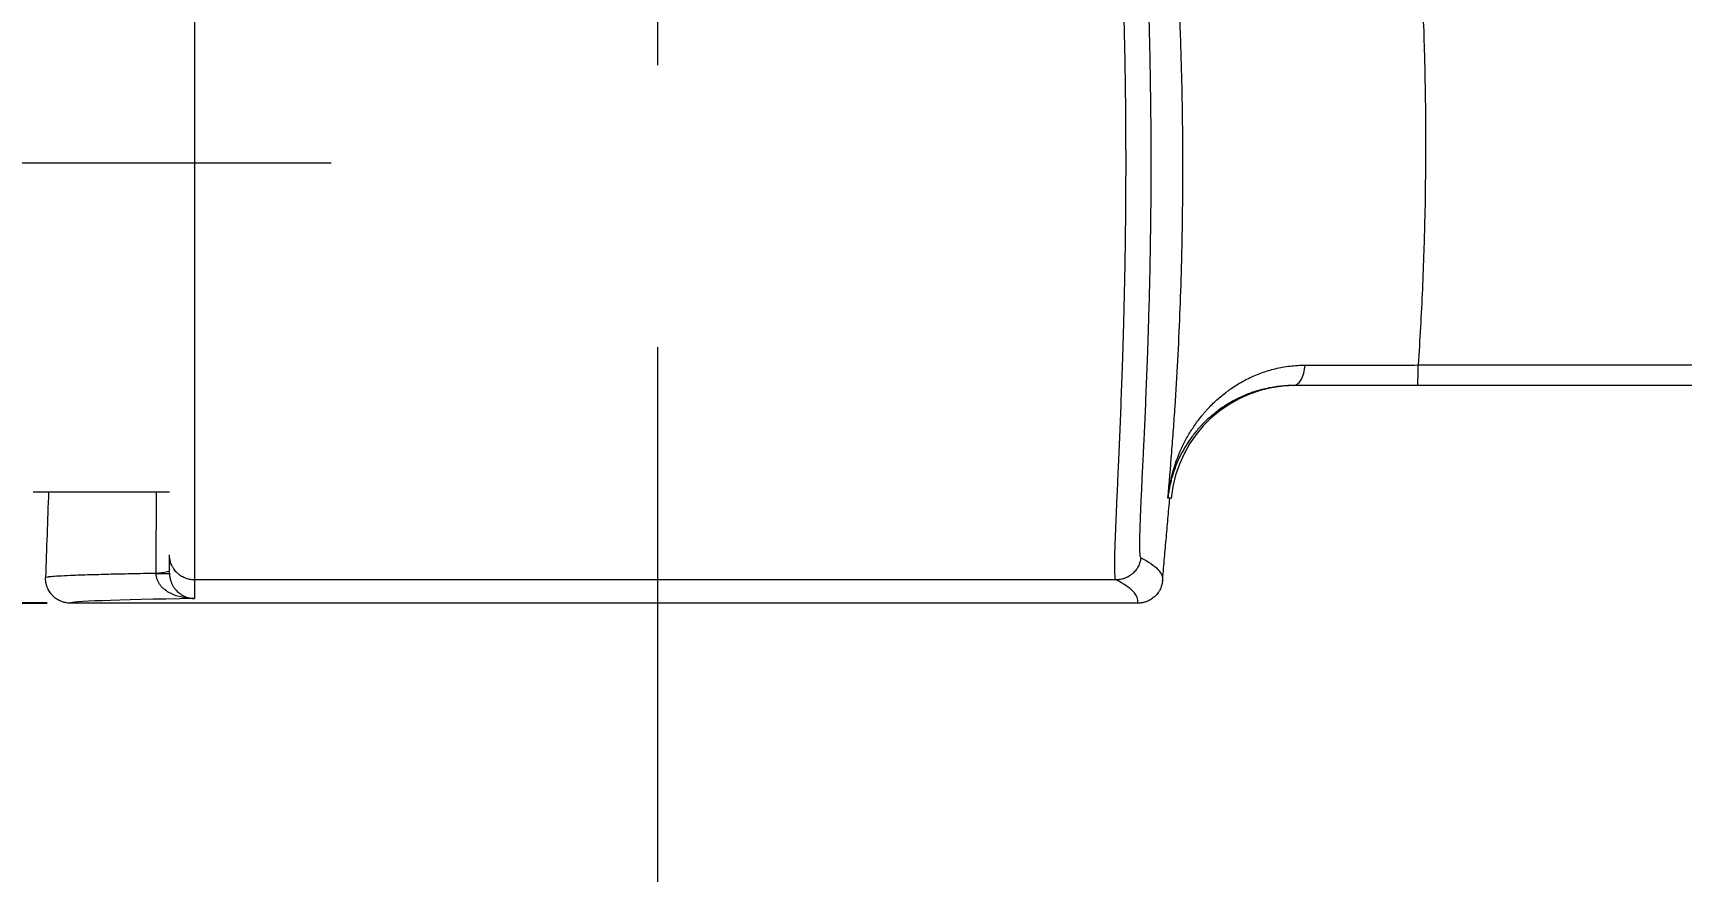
# Model space of a CAD drawing. Extents: x 8886 to 9306, y -19565 to -18971.
# Drawn here: x 9158.68 to 9208.41, y -19400.73 to -19375.46 of the extents above; entities that cross this region are included whole.
import ezdxf

# ---------------------------------------------------------------- set-up
doc = ezdxf.new("R2010")
doc.units = 0
doc.header["$MEASUREMENT"] = 0
doc.linetypes.add('CENTER', pattern=[47.5, 22, -8.5, 8.5, -8.5])
doc.linetypes.add('HIDDEN2', pattern=[4.7625, 3.175, -1.5875])
doc.layers.get('DEFPOINTS').update_dxf_attribs({"linetype": 'CONTINUOUS'})
doc.layers.add('1', color=4, linetype='HIDDEN2', lineweight=13)
doc.layers.add('5', color=2, linetype='CONTINUOUS', lineweight=9)
doc.styles.get("Standard").update_dxf_attribs({"font": ''})
doc.styles.get('Standard').set_extended_font_data('Gulim')
doc.dimstyles.new('STANDARD$0', dxfattribs={"dimtxt": 3.5, "dimasz": 2.5, "dimexe": 0.7, "dimexo": 0.7, "dimgap": 0.5, "dimtad": 3, "dimdec": 4, "dimdsep": 46, "dimtxsty": 'Standard', "dimcen": 0, "dimclrd": 2, "dimclre": 2, "dimclrt": 4, "dimadec": 0, "dimazin": 0, "dimtp": 0.2, "dimtm": 0.1, "dimtfac": 0.5, "dimtdec": 4, "dimtmove": 1, "dimatfit": 3, "dimfxl": 1, "dimtolj": 1, "dimarcsym": 0})

# ---------------------------------------------------------------- blocks, each defined once
blk = doc.blocks.new('*D18')
at = {"layer": '5', "color": 2, "lineweight": -2, "transparency": 16777216}
for p, q in [((9259.458, -19387.481), (9259.458, -19475.497)), ((9111.708, -19457.476), (9111.708, -19475.497)), ((9116.708, -19474.797), (9254.458, -19474.797))]:
    blk.add_line(p, q, dxfattribs=at)
at = {"layer": '5', "color": 2, "transparency": 16777216}
for points in [[(9116.708, -19473.964), (9116.708, -19475.631), (9111.708, -19474.797)], [(9254.458, -19473.964), (9254.458, -19475.631), (9259.458, -19474.797)]]:
    blk.add_solid(points, dxfattribs=at)
at = {"layer": 'DEFPOINTS', "color": 0, "transparency": 16777216}
for p in [(9259.458, -19386.781), (9111.708, -19456.776), (9259.458, -19474.797)]:
    blk.add_point(p, dxfattribs=at)
at = {"layer": '5', "color": 4, "transparency": 16777216, "insert": (9182.395, -19470.549), "char_height": 5, "attachment_point": 5, "bg_fill": 3, "box_fill_scale": 1.25, "bg_fill_color": 256, "bg_fill_true_color": 13158600, "bg_fill_transparency": 0}
blk.add_mtext('\\A1;197', dxfattribs=at)
blk = doc.blocks.new('*D20')
at = {"layer": '5', "color": 2, "lineweight": -2, "transparency": 16777216}
for p, q in [((9245.681, -19319.042), (9152.453, -19319.042)), ((9153.153, -19324.042), (9153.153, -19387.654)), ((9159.106, -19392.654), (9152.453, -19392.654))]:
    blk.add_line(p, q, dxfattribs=at)
at = {"layer": '5', "color": 2, "transparency": 16777216}
for points in [[(9152.32, -19324.042), (9153.986, -19324.042), (9153.153, -19319.042)], [(9152.32, -19387.654), (9153.986, -19387.654), (9153.153, -19392.654)]]:
    blk.add_solid(points, dxfattribs=at)
at = {"layer": 'DEFPOINTS', "color": 0, "transparency": 16777216}
for p in [(9246.381, -19319.042), (9153.153, -19392.654), (9159.806, -19392.654)]:
    blk.add_point(p, dxfattribs=at)
at = {"layer": '5', "color": 4, "transparency": 16777216, "insert": (9148.646, -19351.039), "char_height": 5, "attachment_point": 5, "rotation": 90, "bg_fill": 3, "box_fill_scale": 1.25, "bg_fill_color": 256, "bg_fill_true_color": 13158600, "bg_fill_transparency": 0}
blk.add_mtext('\\A1;98.2', dxfattribs=at)

msp = doc.modelspace()

# ---------------------------------------------------------------- linework, layer by layer
at = {"layer": '1', "color": 1, "linetype": 'CENTER', "lineweight": 13}
for p, q in [((9177.52, -19337.434), (9177.52, -19420.871)), ((9167.673, -19379.384), (9146.534, -19379.384))]:
    msp.add_line(p, q, dxfattribs=at)
at = {"layer": '1', "color": 1, "linetype": 'Continuous', "lineweight": 13}
for p, q in [((9163.548, -19366.816), (9163.548, -19391.952)), ((9163.548, -19391.952), (9163.548, -19392.515))]:
    msp.add_line(p, q, dxfattribs=at)
at = {"layer": '1', "color": 7, "linetype": 'Continuous', "lineweight": 18}
for p, q in [((9158.679, -19389.3), (9158.679, -19389.3)), ((9158.679, -19389.3), (9162.798, -19389.3)), ((9162.798, -19391.752), (9162.798, -19391.202)), ((9162.798, -19391.202), (9162.798, -19391.202)), ((9191.364, -19391.952), (9163.548, -19391.952)), ((9192.021, -19392.654), (9159.806, -19392.654))]:
    msp.add_line(p, q, dxfattribs=at)
msp.add_arc((9196.762, -19389.841), 3.75, 89.9993, 174.6959, dxfattribs=at)
at = {"layer": '1', "color": 1, "linetype": 'Continuous', "lineweight": 13}
for centre, major_axis, ratio, start_param, end_param in [((9196.713, -19385.341), (0, -0.75), 0.485277, 0, 1.388144), ((9200.461, -19385.341), (0, -0.75), 0.023726, 0, 1.39522), ((9160.548, -19391.669), (-2.25, 0), 0.061144, 2.534145, 3.141593), ((9160.548, -19391.752), (-2.25, 0), 0.012732, 2.534616, 3.141593), ((9177.751, -19392.654), (-17.945, 0), 0.012733, 5.625636, 6.28326)]:
    msp.add_ellipse(centre, major_axis=major_axis, ratio=ratio, start_param=start_param, end_param=end_param, dxfattribs=at)
for points, knots in [([(9191.364, -19391.952), (9191.353, -19391.953), (9191.345, -19391.932), (9191.337, -19391.881), (9191.335, -19391.87), (9191.333, -19391.844), (9191.329, -19391.803), (9191.327, -19391.75), (9191.323, -19391.629), (9191.323, -19391.529), (9191.325, -19391.291), (9191.328, -19391.153), (9191.335, -19390.917), (9191.338, -19390.833), (9191.342, -19390.723), (9191.343, -19390.7), (9191.344, -19390.655), (9191.347, -19390.586), (9191.35, -19390.514), (9191.359, -19390.271), (9191.368, -19390.06), (9191.388, -19389.605), (9191.399, -19389.361), (9191.423, -19388.841), (9191.435, -19388.565), (9191.461, -19387.978), (9191.474, -19387.673), (9191.5, -19387.039), (9191.513, -19386.71), (9191.539, -19386.03), (9191.551, -19385.678), (9191.566, -19385.224), (9191.57, -19385.086), (9191.575, -19384.947), (9191.578, -19384.854), (9191.579, -19384.807), (9191.586, -19384.573), (9191.591, -19384.385), (9191.607, -19383.814), (9191.616, -19383.428), (9191.632, -19382.645), (9191.639, -19382.248), (9191.648, -19381.644), (9191.65, -19381.442), (9191.654, -19381.136), (9191.655, -19381.033), (9191.656, -19380.828), (9191.657, -19380.725), (9191.661, -19380.209), (9191.664, -19379.384), (9191.661, -19378.559), (9191.657, -19378.043), (9191.656, -19377.94), (9191.655, -19377.735), (9191.652, -19377.427), (9191.648, -19377.123), (9191.639, -19376.519), (9191.632, -19376.123), (9191.616, -19375.34), (9191.607, -19374.954), (9191.591, -19374.383), (9191.586, -19374.194), (9191.579, -19373.96), (9191.578, -19373.913), (9191.575, -19373.82), (9191.57, -19373.681), (9191.566, -19373.544), (9191.551, -19373.09), (9191.539, -19372.738), (9191.513, -19372.058), (9191.5, -19371.729), (9191.481, -19371.254), (9191.474, -19371.098), (9191.461, -19370.793), (9191.454, -19370.643), (9191.435, -19370.203), (9191.423, -19369.927), (9191.399, -19369.407), (9191.388, -19369.163), (9191.368, -19368.708), (9191.359, -19368.497), (9191.35, -19368.254), (9191.347, -19368.183), (9191.344, -19368.114), (9191.343, -19368.068), (9191.342, -19368.046), (9191.338, -19367.935), (9191.335, -19367.851), (9191.328, -19367.615), (9191.325, -19367.477), (9191.323, -19367.239), (9191.323, -19367.14), (9191.327, -19367.019), (9191.328, -19366.984), (9191.332, -19366.938), (9191.333, -19366.924), (9191.335, -19366.899), (9191.337, -19366.887), (9191.345, -19366.836), (9191.353, -19366.816), (9191.364, -19366.816)], [0, 0, 0, 0, 0.03125, 0.03125, 0.039063, 0.039063, 0.046875, 0.0625, 0.0625, 0.09375, 0.09375, 0.125, 0.125, 0.140625, 0.140625, 0.144531, 0.144531, 0.148438, 0.15625, 0.15625, 0.1875, 0.1875, 0.21875, 0.21875, 0.25, 0.25, 0.28125, 0.28125, 0.3125, 0.3125, 0.34375, 0.34375, 0.351563, 0.355469, 0.355469, 0.359375, 0.359375, 0.375, 0.375, 0.40625, 0.40625, 0.4375, 0.4375, 0.453125, 0.453125, 0.460938, 0.460938, 0.46875, 0.46875, 0.5, 0.53125, 0.53125, 0.539063, 0.539063, 0.546875, 0.5625, 0.5625, 0.59375, 0.59375, 0.625, 0.625, 0.640625, 0.640625, 0.644531, 0.644531, 0.648438, 0.65625, 0.65625, 0.6875, 0.6875, 0.71875, 0.71875, 0.734375, 0.734375, 0.75, 0.75, 0.78125, 0.78125, 0.8125, 0.8125, 0.84375, 0.84375, 0.851563, 0.855469, 0.855469, 0.859375, 0.859375, 0.875, 0.875, 0.90625, 0.90625, 0.9375, 0.9375, 0.953125, 0.953125, 0.960938, 0.960938, 0.96875, 0.96875, 1, 1, 1, 1]), ([(9192.925, -19389.493), (9192.968, -19389.032), (9193.026, -19388.34), (9193.087, -19387.532), (9193.112, -19387.186), (9193.127, -19386.955), (9193.135, -19386.839), (9193.173, -19386.262), (9193.201, -19385.799), (9193.25, -19384.871), (9193.293, -19383.942), (9193.325, -19383.011), (9193.344, -19382.311), (9193.35, -19382.077), (9193.36, -19381.61), (9193.364, -19381.376), (9193.381, -19380.207), (9193.383, -19379.271), (9193.363, -19377.395), (9193.341, -19376.455), (9193.298, -19375.28), (9193.289, -19375.044), (9193.269, -19374.574), (9193.237, -19373.869), (9193.198, -19373.164), (9193.11, -19371.755), (9193.04, -19370.816), (9192.876, -19368.941), (9192.781, -19368.004), (9192.675, -19367.068)], [0, 0, 0, 0, 0.0625, 0.09375, 0.109375, 0.109375, 0.125, 0.125, 0.1875, 0.1875, 0.25, 0.3125, 0.3125, 0.34375, 0.34375, 0.375, 0.375, 0.5, 0.5, 0.625, 0.625, 0.65625, 0.65625, 0.6875, 0.75, 0.75, 0.875, 0.875, 1, 1, 1, 1]), ([(9200.013, -19367.027), (9200.194, -19368.563), (9200.339, -19370.101), (9200.503, -19372.413), (9200.549, -19373.184), (9200.595, -19374.148), (9200.604, -19374.341), (9200.62, -19374.727), (9200.628, -19374.92), (9200.649, -19375.499), (9200.661, -19375.885), (9200.709, -19377.813), (9200.712, -19379.351), (9200.676, -19381.079), (9200.671, -19381.271), (9200.661, -19381.654), (9200.644, -19382.229), (9200.593, -19383.568), (9200.53, -19384.712), (9200.479, -19385.472)], [0, 0, 0, 0, 0.25, 0.25, 0.375, 0.375, 0.40625, 0.40625, 0.4375, 0.4375, 0.5, 0.5, 0.75, 0.75, 0.78125, 0.78125, 0.8125, 0.875, 1, 1, 1, 1]), ([(9192.109, -19367.484), (9192.099, -19367.484), (9192.09, -19367.503), (9192.082, -19367.551), (9192.081, -19367.562), (9192.078, -19367.586), (9192.074, -19367.626), (9192.072, -19367.677), (9192.068, -19367.791), (9192.068, -19367.886), (9192.071, -19368.112), (9192.074, -19368.244), (9192.081, -19368.469), (9192.084, -19368.548), (9192.088, -19368.654), (9192.089, -19368.675), (9192.091, -19368.718), (9192.093, -19368.784), (9192.096, -19368.852), (9192.106, -19369.083), (9192.115, -19369.283), (9192.135, -19369.716), (9192.146, -19369.947), (9192.164, -19370.317), (9192.17, -19370.445), (9192.18, -19370.641), (9192.183, -19370.708), (9192.189, -19370.843), (9192.193, -19370.912), (9192.209, -19371.259), (9192.222, -19371.549), (9192.249, -19372.149), (9192.262, -19372.461), (9192.288, -19373.105), (9192.3, -19373.437), (9192.315, -19373.867), (9192.32, -19373.997), (9192.324, -19374.129), (9192.327, -19374.217), (9192.328, -19374.261), (9192.335, -19374.482), (9192.341, -19374.661), (9192.356, -19375.2), (9192.365, -19375.565), (9192.382, -19376.304), (9192.389, -19376.679), (9192.397, -19377.25), (9192.4, -19377.441), (9192.403, -19377.73), (9192.404, -19377.827), (9192.406, -19378.021), (9192.407, -19378.118), (9192.411, -19378.605), (9192.414, -19379.384), (9192.411, -19380.163), (9192.407, -19380.65), (9192.406, -19380.747), (9192.404, -19380.941), (9192.401, -19381.231), (9192.397, -19381.518), (9192.389, -19382.088), (9192.382, -19382.463), (9192.365, -19383.203), (9192.356, -19383.568), (9192.341, -19384.107), (9192.335, -19384.286), (9192.328, -19384.507), (9192.327, -19384.551), (9192.324, -19384.639), (9192.32, -19384.771), (9192.315, -19384.901), (9192.3, -19385.331), (9192.288, -19385.663), (9192.262, -19386.307), (9192.249, -19386.619), (9192.222, -19387.219), (9192.209, -19387.509), (9192.193, -19387.856), (9192.189, -19387.925), (9192.183, -19388.06), (9192.173, -19388.26), (9192.164, -19388.451), (9192.146, -19388.821), (9192.135, -19389.053), (9192.115, -19389.485), (9192.106, -19389.686), (9192.096, -19389.917), (9192.093, -19389.985), (9192.091, -19390.05), (9192.089, -19390.094), (9192.088, -19390.115), (9192.084, -19390.22), (9192.081, -19390.3), (9192.074, -19390.525), (9192.068, -19390.787), (9192.068, -19390.977), (9192.072, -19391.092), (9192.074, -19391.126), (9192.077, -19391.169), (9192.078, -19391.182), (9192.081, -19391.206), (9192.082, -19391.217), (9192.09, -19391.266), (9192.099, -19391.285), (9192.109, -19391.284)], [0, 0, 0, 0, 0.03125, 0.03125, 0.039063, 0.039063, 0.046875, 0.0625, 0.0625, 0.09375, 0.09375, 0.125, 0.125, 0.140625, 0.140625, 0.144531, 0.144531, 0.148438, 0.15625, 0.15625, 0.1875, 0.1875, 0.21875, 0.21875, 0.234375, 0.234375, 0.242188, 0.242188, 0.25, 0.25, 0.28125, 0.28125, 0.3125, 0.3125, 0.34375, 0.34375, 0.351563, 0.355469, 0.355469, 0.359375, 0.359375, 0.375, 0.375, 0.40625, 0.40625, 0.4375, 0.4375, 0.453125, 0.453125, 0.460938, 0.460938, 0.46875, 0.46875, 0.5, 0.53125, 0.53125, 0.539062, 0.539062, 0.546875, 0.5625, 0.5625, 0.59375, 0.59375, 0.625, 0.625, 0.640625, 0.640625, 0.644531, 0.644531, 0.648437, 0.65625, 0.65625, 0.6875, 0.6875, 0.71875, 0.71875, 0.75, 0.75, 0.757812, 0.757812, 0.765625, 0.78125, 0.78125, 0.8125, 0.8125, 0.84375, 0.84375, 0.851562, 0.855469, 0.855469, 0.859375, 0.859375, 0.875, 0.875, 0.90625, 0.9375, 0.9375, 0.953125, 0.953125, 0.960937, 0.960937, 0.96875, 0.96875, 1, 1, 1, 1]), ([(9192.925, -19389.493), (9192.927, -19389.478), (9192.929, -19389.463), (9192.932, -19389.433), (9192.937, -19389.388), (9192.951, -19389.283), (9192.976, -19389.134), (9192.999, -19389.015), (9193.025, -19388.897), (9193.04, -19388.837), (9193.116, -19388.544), (9193.195, -19388.314), (9193.339, -19387.979), (9193.392, -19387.869), (9193.506, -19387.652), (9193.568, -19387.546), (9193.701, -19387.336), (9193.773, -19387.233), (9193.887, -19387.082), (9193.927, -19387.032), (9193.988, -19386.958), (9194.009, -19386.933), (9194.051, -19386.885), (9194.072, -19386.861), (9194.18, -19386.741), (9194.271, -19386.649), (9194.462, -19386.472), (9194.587, -19386.366), (9194.72, -19386.267), (9194.761, -19386.238), (9194.774, -19386.228), (9194.802, -19386.208), (9194.815, -19386.199), (9194.884, -19386.151), (9194.94, -19386.114), (9195.113, -19386.006), (9195.234, -19385.938), (9195.424, -19385.845), (9195.488, -19385.815), (9195.619, -19385.76), (9195.686, -19385.733), (9195.888, -19385.66), (9196.026, -19385.618), (9196.311, -19385.549), (9196.457, -19385.523), (9196.758, -19385.486), (9196.913, -19385.477), (9197.071, -19385.478)], [0, 0, 0, 0, 0.007812, 0.007812, 0.015625, 0.03125, 0.0625, 0.09375, 0.09375, 0.125, 0.125, 0.25, 0.25, 0.3125, 0.3125, 0.375, 0.375, 0.4375, 0.4375, 0.46875, 0.46875, 0.484375, 0.484375, 0.5, 0.5, 0.5625, 0.5625, 0.625, 0.640625, 0.640625, 0.648437, 0.648437, 0.65625, 0.65625, 0.6875, 0.6875, 0.75, 0.75, 0.78125, 0.78125, 0.8125, 0.8125, 0.875, 0.875, 0.9375, 0.9375, 1, 1, 1, 1]), ([(9197.071, -19385.478), (9197.333, -19385.479), (9197.602, -19385.479), (9197.914, -19385.48), (9197.948, -19385.48), (9198.018, -19385.48), (9198.053, -19385.48), (9198.158, -19385.48), (9198.229, -19385.48), (9198.44, -19385.48), (9198.582, -19385.479), (9199.01, -19385.479), (9199.299, -19385.478), (9199.884, -19385.476), (9200.18, -19385.474), (9200.479, -19385.472)], [0, 0, 0, 0, 0.25, 0.25, 0.28125, 0.28125, 0.3125, 0.3125, 0.375, 0.375, 0.5, 0.5, 0.75, 0.75, 1, 1, 1, 1]), ([(9200.479, -19385.472), (9200.979, -19385.472), (9201.478, -19385.472), (9203.978, -19385.472), (9205.977, -19385.472), (9215.974, -19385.472), (9223.972, -19385.472), (9237.582, -19385.472), (9243.194, -19385.472), (9248.807, -19385.472)], [0, 0, 0, 0, 0.031029, 0.031029, 0.155146, 0.155146, 0.651613, 0.651613, 1, 1, 1, 1]), ([(9192.109, -19391.284), (9192.342, -19391.402), (9192.513, -19391.52), (9192.732, -19391.756), (9192.78, -19391.873), (9192.766, -19391.991)], [0, 0, 0, 0, 0.5, 0.5, 1, 1, 1, 1]), ([(9159.056, -19391.878), (9159.057, -19391.872), (9159.075, -19391.866), (9159.116, -19391.86), (9159.121, -19391.859), (9159.131, -19391.858), (9159.147, -19391.856), (9159.191, -19391.851), (9159.238, -19391.846), (9159.346, -19391.838), (9159.523, -19391.826), (9159.77, -19391.815), (9160.051, -19391.804), (9160.208, -19391.799), (9160.427, -19391.792), (9160.472, -19391.791), (9160.564, -19391.788), (9160.612, -19391.787), (9160.756, -19391.783), (9160.856, -19391.78), (9161.168, -19391.772), (9161.616, -19391.762), (9162.125, -19391.753), (9162.395, -19391.748)], [0, 0, 0, 0, 0.125, 0.125, 0.140625, 0.140625, 0.15625, 0.1875, 0.25, 0.25, 0.375, 0.5, 0.5, 0.625, 0.625, 0.65625, 0.65625, 0.6875, 0.6875, 0.75, 0.75, 0.875, 1, 1, 1, 1]), ([(9163.548, -19392.515), (9163.54, -19392.515), (9163.532, -19392.515), (9163.516, -19392.514), (9163.509, -19392.514), (9163.485, -19392.514), (9163.47, -19392.513), (9163.423, -19392.511), (9163.361, -19392.507), (9163.299, -19392.5), (9163.238, -19392.491), (9163.207, -19392.485), (9163.115, -19392.466), (9163.055, -19392.45), (9162.967, -19392.42), (9162.937, -19392.409), (9162.894, -19392.391), (9162.879, -19392.385), (9162.851, -19392.372), (9162.837, -19392.365), (9162.767, -19392.329), (9162.714, -19392.296), (9162.651, -19392.247), (9162.639, -19392.237), (9162.615, -19392.216), (9162.603, -19392.206), (9162.569, -19392.172), (9162.548, -19392.149), (9162.508, -19392.1), (9162.49, -19392.074), (9162.466, -19392.032), (9162.458, -19392.018), (9162.444, -19391.989), (9162.437, -19391.974), (9162.42, -19391.929), (9162.411, -19391.898), (9162.402, -19391.85), (9162.4, -19391.834), (9162.396, -19391.801), (9162.396, -19391.785), (9162.396, -19391.769)], [0, 0, 0, 0, 0.015625, 0.015625, 0.03125, 0.03125, 0.0625, 0.0625, 0.125, 0.1875, 0.1875, 0.25, 0.25, 0.375, 0.375, 0.4375, 0.4375, 0.46875, 0.46875, 0.5, 0.5, 0.625, 0.625, 0.65625, 0.65625, 0.6875, 0.6875, 0.75, 0.75, 0.8125, 0.8125, 0.84375, 0.84375, 0.875, 0.875, 0.9375, 0.9375, 0.96875, 0.96875, 1, 1, 1, 1]), ([(9192.021, -19392.654), (9192.035, -19392.537), (9191.987, -19392.42), (9191.768, -19392.186), (9191.597, -19392.069), (9191.364, -19391.952)], [0, 0, 0, 0, 0.5, 0.5, 1, 1, 1, 1])]:
    msp.add_open_spline(points, degree=3, knots=knots, dxfattribs=at)
at = {"layer": '1', "color": 7, "linetype": 'Continuous', "lineweight": 18}
for points, knots in [([(9196.713, -19386.091), (9196.563, -19386.091), (9196.418, -19386.1), (9196.136, -19386.133), (9196, -19386.157), (9195.736, -19386.217), (9195.608, -19386.254), (9195.422, -19386.317), (9195.361, -19386.34), (9195.271, -19386.376), (9195.241, -19386.388), (9195.182, -19386.414), (9195.153, -19386.427), (9195.009, -19386.493), (9194.899, -19386.551), (9194.688, -19386.674), (9194.588, -19386.739), (9194.397, -19386.877), (9194.306, -19386.949), (9194.133, -19387.099), (9194.051, -19387.177), (9193.953, -19387.278), (9193.915, -19387.319), (9193.878, -19387.36), (9193.822, -19387.422), (9193.787, -19387.465), (9193.684, -19387.592), (9193.619, -19387.679), (9193.44, -19387.944), (9193.337, -19388.127), (9193.164, -19388.503), (9193.094, -19388.696), (9193.026, -19388.943), (9193.014, -19388.992), (9192.99, -19389.092), (9192.969, -19389.191), (9192.948, -19389.317), (9192.936, -19389.405), (9192.93, -19389.449), (9192.928, -19389.471), (9192.927, -19389.48), (9192.926, -19389.485), (9192.926, -19389.487), (9192.926, -19389.49), (9192.926, -19389.491), (9192.925, -19389.493)], [0, 0, 0, 0, 0.0625, 0.0625, 0.125, 0.125, 0.1875, 0.1875, 0.21875, 0.21875, 0.234375, 0.234375, 0.25, 0.25, 0.3125, 0.3125, 0.375, 0.375, 0.4375, 0.4375, 0.5, 0.5, 0.515625, 0.53125, 0.53125, 0.5625, 0.5625, 0.625, 0.625, 0.75, 0.75, 0.875, 0.875, 0.90625, 0.90625, 0.9375, 0.96875, 0.984375, 0.992188, 0.996094, 0.998047, 0.998047, 0.999023, 0.999023, 1, 1, 1, 1]), ([(9200.461, -19386.091), (9200.132, -19386.091), (9199.807, -19386.091), (9199.164, -19386.091), (9198.846, -19386.091), (9198.375, -19386.091), (9198.219, -19386.091), (9197.986, -19386.091), (9197.909, -19386.091), (9197.793, -19386.091), (9197.755, -19386.091), (9197.678, -19386.091), (9197.64, -19386.091), (9197.297, -19386.091), (9197.001, -19386.091), (9196.713, -19386.091)], [0, 0, 0, 0, 0.25, 0.25, 0.5, 0.5, 0.625, 0.625, 0.6875, 0.6875, 0.71875, 0.71875, 0.75, 0.75, 1, 1, 1, 1]), ([(9248.789, -19386.091), (9240.734, -19386.091), (9232.68, -19386.091), (9216.571, -19386.091), (9208.516, -19386.091), (9200.461, -19386.091)], [0, 0, 0, 0, 0.5, 0.5, 1, 1, 1, 1]), ([(9163.548, -19391.952), (9163.498, -19391.952), (9163.449, -19391.948), (9163.378, -19391.933), (9163.354, -19391.927), (9163.307, -19391.913), (9163.283, -19391.905), (9163.215, -19391.877), (9163.172, -19391.854), (9163.121, -19391.82), (9163.111, -19391.812), (9163.091, -19391.798), (9163.082, -19391.79), (9163.053, -19391.767), (9163.035, -19391.75), (9162.983, -19391.698), (9162.952, -19391.661), (9162.917, -19391.609), (9162.911, -19391.599), (9162.898, -19391.578), (9162.88, -19391.546), (9162.854, -19391.49), (9162.837, -19391.444), (9162.827, -19391.409), (9162.823, -19391.397), (9162.817, -19391.373), (9162.815, -19391.361), (9162.807, -19391.325), (9162.804, -19391.301), (9162.801, -19391.27), (9162.8, -19391.264), (9162.799, -19391.251), (9162.799, -19391.245), (9162.798, -19391.227), (9162.798, -19391.215), (9162.798, -19391.202)], [0, 0, 0, 0, 0.125, 0.125, 0.1875, 0.1875, 0.25, 0.25, 0.375, 0.375, 0.40625, 0.40625, 0.4375, 0.4375, 0.5, 0.5, 0.625, 0.625, 0.65625, 0.65625, 0.6875, 0.75, 0.8125, 0.8125, 0.84375, 0.84375, 0.875, 0.875, 0.9375, 0.9375, 0.953125, 0.953125, 0.96875, 0.96875, 1, 1, 1, 1]), ([(9192.109, -19391.284), (9192.108, -19391.296), (9192.106, -19391.307), (9192.103, -19391.329), (9192.101, -19391.341), (9192.096, -19391.363), (9192.094, -19391.375), (9192.088, -19391.397), (9192.085, -19391.408), (9192.069, -19391.463), (9192.052, -19391.505), (9192.026, -19391.555), (9192.02, -19391.565), (9192.009, -19391.585), (9192.003, -19391.595), (9191.984, -19391.624), (9191.971, -19391.643), (9191.929, -19391.697), (9191.898, -19391.73), (9191.856, -19391.769), (9191.847, -19391.776), (9191.829, -19391.791), (9191.82, -19391.798), (9191.793, -19391.818), (9191.774, -19391.831), (9191.716, -19391.866), (9191.675, -19391.886), (9191.621, -19391.907), (9191.61, -19391.911), (9191.589, -19391.918), (9191.578, -19391.921), (9191.545, -19391.931), (9191.522, -19391.936), (9191.455, -19391.948), (9191.41, -19391.952), (9191.364, -19391.952)], [0, 0, 0, 0, 0.03125, 0.03125, 0.0625, 0.0625, 0.09375, 0.09375, 0.125, 0.125, 0.25, 0.25, 0.28125, 0.28125, 0.3125, 0.3125, 0.375, 0.375, 0.5, 0.5, 0.53125, 0.53125, 0.5625, 0.5625, 0.625, 0.625, 0.75, 0.75, 0.78125, 0.78125, 0.8125, 0.8125, 0.875, 0.875, 1, 1, 1, 1]), ([(9159.806, -19392.654), (9159.755, -19392.654), (9159.705, -19392.649), (9159.643, -19392.637), (9159.631, -19392.634), (9159.607, -19392.627), (9159.595, -19392.624), (9159.559, -19392.613), (9159.512, -19392.596), (9159.467, -19392.574), (9159.423, -19392.549), (9159.401, -19392.536), (9159.339, -19392.493), (9159.301, -19392.461), (9159.258, -19392.416), (9159.249, -19392.407), (9159.233, -19392.388), (9159.224, -19392.378), (9159.201, -19392.348), (9159.187, -19392.328), (9159.146, -19392.265), (9159.124, -19392.22), (9159.101, -19392.161), (9159.097, -19392.149), (9159.089, -19392.125), (9159.086, -19392.113), (9159.076, -19392.077), (9159.065, -19392.028), (9159.058, -19391.966), (9159.056, -19391.928), (9159.056, -19391.903), (9159.056, -19391.891), (9159.056, -19391.878)], [0, 0, 0, 0, 0.125, 0.125, 0.15625, 0.15625, 0.1875, 0.1875, 0.25, 0.3125, 0.3125, 0.375, 0.375, 0.5, 0.5, 0.53125, 0.53125, 0.5625, 0.5625, 0.625, 0.625, 0.75, 0.75, 0.78125, 0.78125, 0.8125, 0.8125, 0.875, 0.9375, 0.96875, 0.96875, 1, 1, 1, 1]), ([(9162.798, -19391.752), (9162.798, -19391.769), (9162.798, -19391.786), (9162.8, -19391.819), (9162.802, -19391.835), (9162.809, -19391.884), (9162.815, -19391.916), (9162.827, -19391.962), (9162.832, -19391.977), (9162.842, -19392.006), (9162.847, -19392.021), (9162.864, -19392.062), (9162.876, -19392.089), (9162.903, -19392.138), (9162.917, -19392.161), (9162.94, -19392.195), (9162.948, -19392.205), (9162.964, -19392.226), (9162.972, -19392.236), (9162.997, -19392.265), (9163.014, -19392.283), (9163.049, -19392.317), (9163.067, -19392.333), (9163.094, -19392.354), (9163.103, -19392.361), (9163.122, -19392.375), (9163.131, -19392.381), (9163.159, -19392.4), (9163.178, -19392.411), (9163.235, -19392.442), (9163.274, -19392.459), (9163.332, -19392.48), (9163.352, -19392.485), (9163.391, -19392.496), (9163.43, -19392.504), (9163.469, -19392.509), (9163.499, -19392.512), (9163.508, -19392.513), (9163.523, -19392.514), (9163.528, -19392.514), (9163.538, -19392.514), (9163.543, -19392.515), (9163.548, -19392.515)], [0, 0, 0, 0, 0.03125, 0.03125, 0.0625, 0.0625, 0.125, 0.125, 0.15625, 0.15625, 0.1875, 0.1875, 0.25, 0.25, 0.3125, 0.3125, 0.34375, 0.34375, 0.375, 0.375, 0.4375, 0.4375, 0.5, 0.5, 0.53125, 0.53125, 0.5625, 0.5625, 0.625, 0.625, 0.75, 0.75, 0.8125, 0.8125, 0.875, 0.9375, 0.9375, 0.96875, 0.96875, 0.984375, 0.984375, 1, 1, 1, 1]), ([(9192.766, -19391.991), (9192.765, -19391.997), (9192.765, -19392.002), (9192.763, -19392.014), (9192.762, -19392.019), (9192.76, -19392.036), (9192.757, -19392.047), (9192.75, -19392.081), (9192.745, -19392.103), (9192.725, -19392.168), (9192.707, -19392.21), (9192.681, -19392.261), (9192.676, -19392.27), (9192.664, -19392.29), (9192.658, -19392.3), (9192.64, -19392.329), (9192.627, -19392.347), (9192.585, -19392.401), (9192.554, -19392.434), (9192.503, -19392.48), (9192.485, -19392.494), (9192.448, -19392.521), (9192.429, -19392.534), (9192.371, -19392.569), (9192.331, -19392.589), (9192.277, -19392.609), (9192.267, -19392.613), (9192.245, -19392.62), (9192.234, -19392.624), (9192.201, -19392.633), (9192.179, -19392.638), (9192.112, -19392.65), (9192.067, -19392.654), (9192.021, -19392.654)], [0, 0, 0, 0, 0.015625, 0.015625, 0.03125, 0.03125, 0.0625, 0.0625, 0.125, 0.125, 0.25, 0.25, 0.28125, 0.28125, 0.3125, 0.3125, 0.375, 0.375, 0.5, 0.5, 0.5625, 0.5625, 0.625, 0.625, 0.75, 0.75, 0.78125, 0.78125, 0.8125, 0.8125, 0.875, 0.875, 1, 1, 1, 1])]:
    msp.add_open_spline(points, degree=3, knots=knots, dxfattribs=at)
for points, degree in [([(9159.147, -19389.299), (9159.116, -19390.159), (9159.086, -19391.018), (9159.056, -19391.878)], 3), ([(9192.762, -19391.991), (9192.984, -19389.489)], 1), ([(9193.028, -19389.493), (9193.028, -19389.493), (9192.994, -19389.493), (9192.925, -19389.493)], 3), ([(9191.364, -19391.952), (9191.364, -19391.952), (9191.364, -19391.952), (9191.364, -19391.952)], 3)]:
    msp.add_open_spline(points, degree=degree, dxfattribs=at)
at = {"layer": '1', "color": 1, "linetype": 'Continuous', "lineweight": 13}
for points in [[(9162.395, -19391.748), (9162.398, -19390.932), (9162.4, -19390.116), (9162.403, -19389.3)], [(9162.396, -19391.769), (9162.396, -19391.762), (9162.395, -19391.755), (9162.395, -19391.748)]]:
    msp.add_open_spline(points, degree=3, dxfattribs=at)

# ---------------------------------------------------------------- next in the draw order: dimensions: what is measured, and where the dimension line sits
at = {"layer": '5'}
dim = msp.add_linear_dim(base=(9259.458, -19474.797), p1=(9111.708, -19456.776), p2=(9259.458, -19386.781), dimstyle='STANDARD$0', override={"dimtxt": 5, "dimasz": 5, "dimdec": 1, "dimlfac": 1.333333, "dimzin": 9, "dimtdec": 1, "dimfxl": 1.25, "dimtfill": 1}, dxfattribs=at)
dim.commit()
dim.dimension.update_dxf_attribs({"geometry": '*D18', "text_midpoint": (9182.395, -19473.619), "dimtype": 160})

# ---------------------------------------------------------------- next in the draw order: dimensions: what is measured, and where the dimension line sits
dim = msp.add_linear_dim(base=(9153.1531, -19392.6543), p1=(9246.3814, -19319.0416), p2=(9159.806, -19392.6543), angle=90, dimstyle='STANDARD$0', override={"dimtxt": 5, "dimasz": 5, "dimdec": 1, "dimlfac": 1.333333, "dimzin": 9, "dimtdec": 1, "dimfxl": 1.25, "dimtfill": 1}, dxfattribs=at)
dim.commit()
dim.dimension.update_dxf_attribs({"geometry": '*D20', "text_midpoint": (9151.7097, -19351.0393), "dimtype": 160})

doc.saveas('drawing.dxf')
